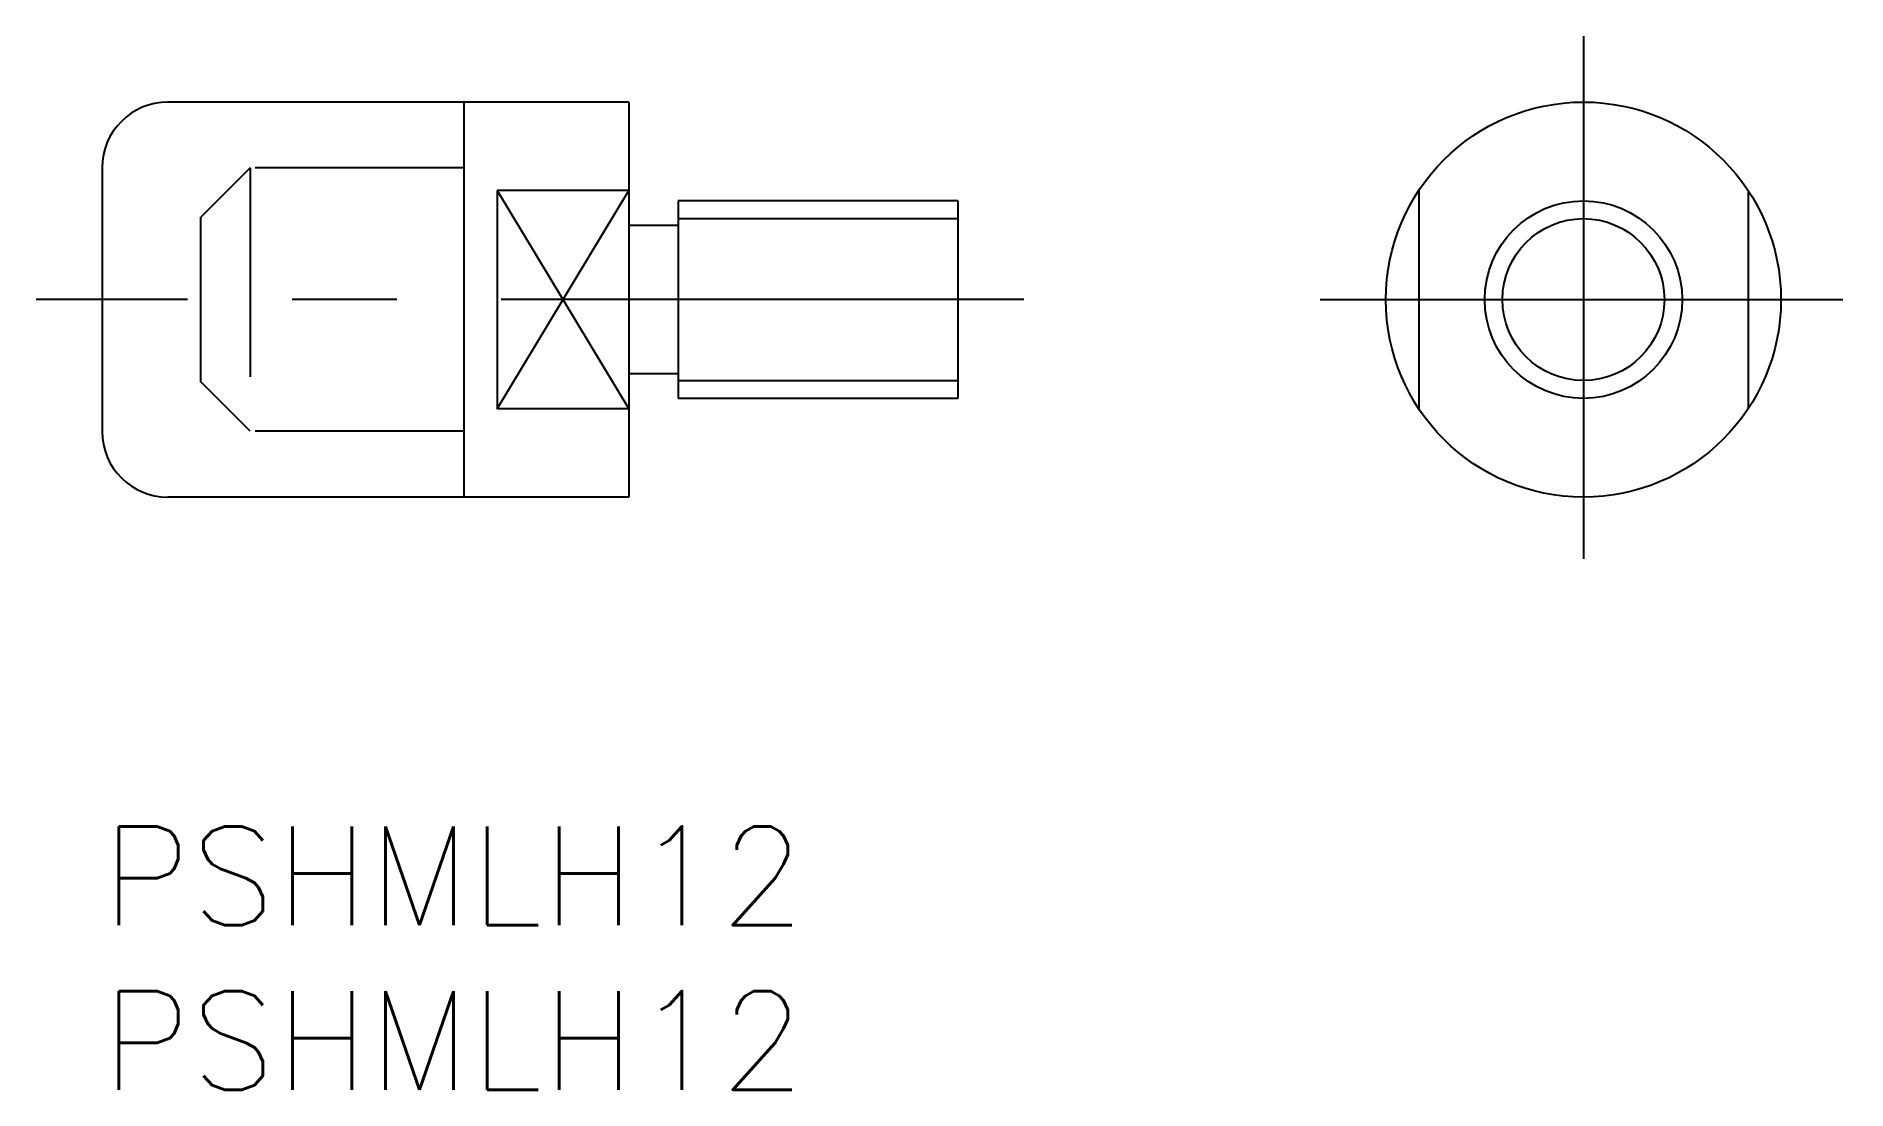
# Model space of a CAD drawing. Extents: x -2 to 53, y -8 to 24.
import ezdxf

# ---------------------------------------------------------------- set-up
doc = ezdxf.new("R2010")
doc.units = 0
doc.header["$LTSCALE"] = 0.5
doc.linetypes.add('CENTER', pattern=[50.8, 31.75, -6.35, 6.35, -6.35])
doc.linetypes.add('DASHED', pattern=[19.05, 12.7, -6.35])
for name, color, linetype in [('MSM_CENTER', 1, 'CENTER'), ('MSM_CONTINUOUS', 7, 'CONTINUOUS'), ('MSM_DASHED', 4, 'DASHED'), ('MSM_NARROW', 5, 'CONTINUOUS'), ('MSM_PART_NUMBER', 7, 'CONTINUOUS')]:
    doc.layers.add(name, color=color, linetype=linetype)
doc.styles.get("Standard").update_dxf_attribs({"font": 'txt.shx', "height": 3, "bigfont": 'bigfont.shx'})

# ---------------------------------------------------------------- blocks, each defined once
blk = doc.blocks.new('*U3')
at = {"layer": 'MSM_PART_NUMBER'}
blk.add_text('PSHMLH12', height=3, dxfattribs=at).set_placement((0, -3))
blk = doc.blocks.new('*U4')
at = {"layer": 'MSM_PART_NUMBER'}
blk.add_text('PSHMLH12', height=3, dxfattribs=at).set_placement((0, -8))

msp = doc.modelspace()

# ---------------------------------------------------------------- linework, layer by layer
at = {"layer": 'MSM_CENTER'}
for p, q in [((45, 24), (45, 8)), ((28, 16), (-2, 16)), ((37, 16), (53, 16))]:
    msp.add_line(p, q, dxfattribs=at)
at = {"layer": 'MSM_CONTINUOUS'}
for p, q in [((16, 22), (2, 22)), ((11, 10), (11, 22)), ((16, 22), (16, 10)), ((0, 20), (0, 12)), ((12, 19.316625), (12, 12.683375)), ((16, 19.316625), (12, 19.316625)), ((40, 19.316625), (40, 12.683375)), ((50, 19.316625), (50, 12.683375)), ((26, 19), (17.5, 19)), ((17.5, 19), (17.5, 13)), ((26, 19), (26, 13)), ((17.5, 18.25), (16, 18.25)), ((17.5, 13.75), (16, 13.75)), ((16, 12.683375), (12, 12.683375)), ((26, 13), (17.5, 13)), ((16, 10), (2, 10))]:
    msp.add_line(p, q, dxfattribs=at)
for radius in [6, 3]:
    msp.add_circle((45, 16), radius, dxfattribs=at)
for centre, start, end in [((2, 20), 90, 180), ((2, 12), 180, 270)]:
    msp.add_arc(centre, 2, start, end, dxfattribs=at)
at = {"layer": 'MSM_DASHED'}
for p, q in [((4.5, 20), (3, 18.5)), ((11, 20), (4.5, 20)), ((4.5, 20), (4.5, 12)), ((3, 13.5), (3, 18.5)), ((4.5, 12), (3, 13.5)), ((11, 12), (4.5, 12))]:
    msp.add_line(p, q, dxfattribs=at)
at = {"layer": 'MSM_NARROW'}
for p, q in [((12, 12.683375), (16, 19.316625)), ((12, 19.316625), (16, 12.683375)), ((17.5, 18.4585), (26, 18.4585)), ((17.5, 13.5415), (26, 13.5415))]:
    msp.add_line(p, q, dxfattribs=at)
msp.add_circle((45, 16), 2.4585, dxfattribs=at)

# ---------------------------------------------------------------- block references
at = {"layer": 'MSM_CONTINUOUS'}
for name in ['*U3', '*U4']:
    msp.add_blockref(name, (0, 0), dxfattribs=at)

doc.saveas('drawing.dxf')
